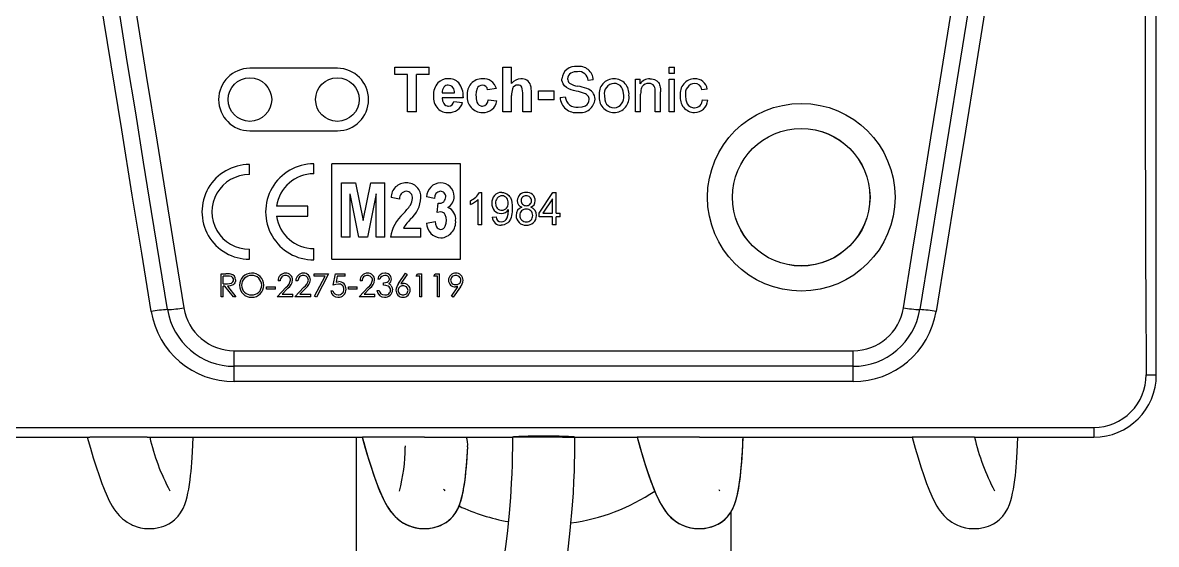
# Model space of a CAD drawing. Header units: millimetres. Extents: x 75 to 2075, y 25 to 1460.
# Drawn here: x 662.4 to 791.9, y 785.6 to 845.1 of the extents above; entities that cross this region are included whole.
import ezdxf

# ---------------------------------------------------------------- set-up
doc = ezdxf.new("R2010")
doc.units = ezdxf.units.MM
doc.header["$LTSCALE"] = 5

msp = doc.modelspace()

# ---------------------------------------------------------------- linework, layer by layer
at = {"color": 7, "linetype": 'Continuous', "lineweight": 25}
for p, q in [((791.918, 804.94), (791.918, 904.94)), ((698.346, 839.94), (688.346, 839.94)), ((704.908, 840.082), (708.844, 840.082)), ((704.908, 839.215), (704.908, 840.082)), ((708.844, 839.215), (708.844, 840.082)), ((717.249, 840.082), (718.25, 840.082)), ((717.249, 834.952), (717.249, 840.082)), ((718.25, 838.191), (718.25, 840.082)), ((736.262, 840.082), (736.862, 840.082)), ((736.262, 839.349), (736.262, 840.082)), ((736.862, 839.349), (736.862, 840.082)), ((706.376, 839.215), (704.908, 839.215)), ((706.376, 834.952), (706.376, 839.215)), ((708.844, 839.215), (707.376, 839.215)), ((707.376, 834.952), (707.376, 839.215)), ((727.589, 838.616), (726.989, 838.549)), ((732.392, 838.682), (732.926, 838.682)), ((732.392, 834.952), (732.392, 838.682)), ((732.926, 838.149), (732.926, 838.682)), ((736.862, 839.349), (736.262, 839.349)), ((736.262, 838.682), (736.862, 838.682)), ((736.262, 834.952), (736.262, 838.682)), ((736.862, 834.952), (736.862, 838.682)), ((710.328, 837.15), (711.712, 837.15)), ((716.516, 837.616), (715.515, 837.483)), ((718.25, 834.952), (718.25, 836.823)), ((719.518, 834.952), (719.518, 836.925)), ((720.518, 834.952), (720.518, 837.13)), ((721.319, 837.35), (723.12, 837.35)), ((721.319, 836.351), (721.319, 837.35)), ((723.12, 836.351), (723.12, 837.35)), ((732.993, 834.952), (732.993, 836.988)), ((734.661, 834.952), (734.661, 837.219)), ((735.261, 834.952), (735.261, 837.235)), ((740.598, 837.55), (739.997, 837.483)), ((712.713, 836.551), (710.312, 836.551)), ((711.646, 836.151), (712.646, 836.018)), ((712.717, 836.661), (712.713, 836.551)), ((715.582, 836.351), (716.582, 836.218)), ((723.12, 836.351), (721.319, 836.351)), ((723.787, 836.617), (724.387, 836.684)), ((740.064, 836.351), (740.664, 836.284)), ((707.376, 834.952), (706.376, 834.952)), ((718.25, 834.952), (717.249, 834.952)), ((720.518, 834.952), (719.518, 834.952)), ((732.993, 834.952), (732.392, 834.952)), ((735.261, 834.952), (734.661, 834.952)), ((736.862, 834.952), (736.262, 834.952)), ((688.346, 832.797), (698.346, 832.797)), ((695.649, 827.886), (695.649, 829.025)), ((712.406, 829.025), (697.725, 829.025)), ((697.725, 818.135), (697.725, 829.025)), ((712.406, 818.135), (712.406, 829.025)), ((688.292, 827.803), (688.292, 828.942)), ((698.817, 826.855), (700.425, 826.855)), ((698.817, 820.647), (698.817, 826.855)), ((700.425, 826.855), (701.287, 822.538)), ((701.287, 822.538), (702.166, 826.855)), ((702.166, 826.855), (703.758, 826.855)), ((703.758, 820.647), (703.758, 826.855)), ((700.784, 820.647), (699.789, 825.613)), ((699.789, 820.647), (699.789, 825.613)), ((702.786, 825.613), (701.772, 820.647)), ((702.786, 820.647), (702.786, 825.613)), ((705.459, 825), (704.487, 825.161)), ((709.428, 825.08), (708.537, 825.242)), ((714.577, 825.763), (714.856, 825.763)), ((714.856, 822.064), (714.856, 825.763)), ((721.384, 823.391), (722.945, 825.763)), ((722.945, 825.763), (723.337, 825.763)), ((723.337, 823.391), (723.337, 825.763)), ((694.963, 824.193), (691.404, 824.193)), ((694.963, 823.056), (694.963, 824.193)), ((709.752, 823.459), (709.859, 824.516)), ((713.569, 824.387), (713.569, 824.814)), ((714.427, 822.064), (714.427, 824.957)), ((717.904, 823.718), (717.904, 823.808)), ((722.909, 825.042), (721.822, 823.391)), ((722.909, 823.391), (722.909, 825.042)), ((691.402, 823.056), (694.963, 823.056)), ((710.168, 823.548), (709.752, 823.459)), ((716.047, 822.917), (716.476, 822.965)), ((721.384, 822.965), (721.384, 823.391)), ((722.909, 822.965), (721.384, 822.965)), ((721.822, 823.391), (722.909, 823.391)), ((722.909, 822.064), (722.909, 822.965)), ((723.337, 823.391), (723.814, 823.391)), ((723.814, 822.965), (723.337, 822.965)), ((723.337, 822.064), (723.337, 822.965)), ((723.814, 822.965), (723.814, 823.391)), ((705.901, 821.694), (707.889, 821.694)), ((707.889, 820.647), (707.889, 821.694)), ((708.537, 822.258), (709.509, 822.42)), ((714.856, 822.064), (714.427, 822.064)), ((723.337, 822.064), (722.909, 822.064)), ((699.789, 820.647), (698.817, 820.647)), ((701.772, 820.647), (700.784, 820.647)), ((703.758, 820.647), (702.786, 820.647)), ((707.889, 820.647), (704.406, 820.647)), ((688.292, 818.135), (688.292, 819.271)), ((695.663, 818.053), (695.66, 819.353)), ((697.725, 818.135), (712.406, 818.135)), ((685.056, 816.477), (685.586, 816.477)), ((685.056, 813.851), (685.056, 816.477)), ((685.294, 815.332), (685.294, 816.207)), ((685.79, 816.207), (685.294, 816.207)), ((695.707, 816.477), (697.336, 816.477)), ((695.707, 816.207), (695.707, 816.477)), ((696.934, 816.207), (695.707, 816.207)), ((695.74, 813.896), (696.934, 816.207)), ((697.336, 816.477), (695.945, 813.784)), ((697.878, 815.164), (698.15, 816.477)), ((698.15, 816.477), (699.235, 816.477)), ((698.335, 816.207), (698.193, 815.517)), ((699.235, 816.207), (698.335, 816.207)), ((699.235, 816.207), (699.235, 816.477)), ((705.331, 815.346), (706.121, 816.544)), ((706.304, 816.401), (705.605, 815.34)), ((706.121, 816.544), (706.304, 816.401)), ((707.342, 816.207), (707.498, 816.477)), ((707.749, 816.207), (707.342, 816.207)), ((707.498, 816.477), (707.987, 816.477)), ((707.749, 813.851), (707.749, 816.207)), ((707.987, 813.851), (707.987, 816.477)), ((709.377, 816.207), (709.533, 816.477)), ((709.785, 816.207), (709.377, 816.207)), ((709.533, 816.477), (710.022, 816.477)), ((709.785, 813.851), (709.785, 816.207)), ((710.022, 813.851), (710.022, 816.477)), ((685.294, 815.332), (685.778, 815.328)), ((685.294, 813.851), (685.294, 815.063)), ((685.487, 815.063), (685.294, 815.063)), ((686.459, 813.851), (685.487, 815.063)), ((685.78, 815.063), (686.752, 813.851)), ((690.246, 814.995), (691.264, 814.995)), ((690.246, 814.726), (690.246, 814.995)), ((691.264, 814.726), (691.264, 814.995)), ((691.467, 813.851), (692.493, 814.937)), ((691.806, 815.669), (691.569, 815.669)), ((692.696, 814.821), (692.034, 814.12)), ((693.502, 813.851), (694.529, 814.937)), ((693.842, 815.669), (693.604, 815.669)), ((694.731, 814.821), (694.069, 814.12)), ((698.193, 815.517), (698.504, 815.568)), ((699.608, 814.995), (700.626, 814.995)), ((699.608, 814.726), (699.608, 814.995)), ((700.626, 814.726), (700.626, 814.995)), ((700.829, 813.851), (701.856, 814.937)), ((701.169, 815.669), (700.931, 815.669)), ((702.058, 814.821), (701.396, 814.12)), ((703.204, 815.871), (702.966, 815.871)), ((703.611, 815.164), (703.611, 815.433)), ((711.393, 813.915), (712.128, 814.982)), ((712.397, 814.966), (711.582, 813.784)), ((685.294, 813.851), (685.056, 813.851)), ((686.752, 813.851), (686.459, 813.851)), ((691.264, 814.726), (690.246, 814.726)), ((693.265, 813.851), (691.467, 813.851)), ((692.034, 814.12), (693.265, 814.12)), ((693.265, 813.851), (693.265, 814.12)), ((695.3, 813.851), (693.502, 813.851)), ((694.069, 814.12), (695.3, 814.12)), ((695.3, 813.851), (695.3, 814.12)), ((695.945, 813.784), (695.74, 813.896)), ((697.607, 814.524), (697.844, 814.524)), ((700.626, 814.726), (699.608, 814.726)), ((702.627, 813.851), (700.829, 813.851)), ((701.396, 814.12), (702.627, 814.12)), ((702.627, 813.851), (702.627, 814.12)), ((702.865, 814.558), (703.102, 814.558)), ((707.987, 813.851), (707.749, 813.851)), ((710.022, 813.851), (709.785, 813.851)), ((711.582, 813.784), (711.393, 813.915)), ((686.569, 807.673), (757.266, 807.673)), ((686.569, 805.897), (686.569, 807.673)), ((757.266, 805.897), (757.266, 807.673)), ((686.569, 804.155), (686.569, 805.897)), ((757.266, 805.897), (686.569, 805.897)), ((757.266, 804.155), (757.266, 805.897)), ((790.757, 804.94), (791.918, 804.94)), ((757.266, 804.155), (686.569, 804.155)), ((659.06, 798.922), (784.775, 798.922)), ((784.775, 798.922), (784.775, 797.797)), ((659.06, 797.797), (670.073, 797.797)), ((676.619, 797.797), (670.073, 797.797)), ((676.619, 797.797), (701.2, 797.797)), ((700.489, 797.797), (700.489, 777.797)), ((708.312, 797.797), (701.2, 797.797)), ((708.312, 797.797), (701.2, 797.797)), ((708.312, 797.797), (701.2, 797.797)), ((706.098, 796.806), (706.091, 796.651)), ((708.312, 797.797), (718.346, 797.797)), ((725.489, 797.797), (718.346, 797.797)), ((719.775, 797.797), (719.775, 797.897)), ((724.06, 797.897), (724.06, 797.797)), ((724.06, 797.797), (725.489, 797.797)), ((725.489, 797.797), (732.594, 797.797)), ((739.736, 797.797), (732.594, 797.797)), ((739.736, 797.797), (732.594, 797.797)), ((739.736, 797.797), (732.594, 797.797)), ((739.736, 797.797), (764.003, 797.797)), ((771.146, 797.797), (764.003, 797.797)), ((771.146, 797.797), (784.775, 797.797)), ((743.346, 777.797), (743.346, 789.308))]:
    msp.add_line(p, q, dxfattribs=at)
at = {"color": 7, "linetype": 'Continuous', "lineweight": 25, "flags": 128}
for points in [[(678.941, 812.374), (678.033, 817.972), (677.123, 823.583), (676.212, 829.202), (675.299, 834.836), (674.384, 840.476), (673.281, 847.282), (672.177, 854.093), (671.073, 860.904), (669.969, 867.711), (668.859, 874.561), (667.749, 881.403), (666.642, 888.233), (665.537, 895.048)], [(667.403, 895.437), (668.448, 888.976), (669.496, 882.501), (670.547, 876.006), (671.599, 869.502), (672.826, 861.914), (674.054, 854.322), (675.282, 846.731), (676.516, 839.107), (677.748, 831.491), (678.977, 823.889), (679.893, 818.229), (680.807, 812.58)], [(763.029, 812.58), (764.073, 819.036), (765.12, 825.507), (766.17, 832), (767.222, 838.502), (768.449, 846.088), (769.677, 853.68), (770.905, 861.272), (772.138, 868.897), (773.371, 876.515), (774.601, 884.121), (775.517, 889.784), (776.432, 895.437)], [(778.298, 895.048), (777.389, 889.444), (776.479, 883.83), (775.568, 878.207), (774.654, 872.57), (773.739, 866.928), (772.635, 860.12), (771.531, 853.309), (770.427, 846.498), (769.324, 839.693), (768.214, 832.846), (767.105, 826.008), (765.998, 819.182), (764.894, 812.374)], [(677.075, 812.174), (675.996, 818.809), (674.916, 825.46), (673.707, 832.897), (672.496, 840.348), (671.285, 847.805), (670.376, 853.396), (669.256, 860.288), (668.137, 867.18), (667.017, 874.069), (665.9, 880.948), (664.784, 887.815), (663.671, 894.664)], [(780.164, 894.664), (779.083, 888.011), (778, 881.345), (776.791, 873.902), (775.579, 866.448), (774.368, 858.988), (773.459, 853.396), (772.34, 846.509), (771.221, 839.622), (770.102, 832.74), (768.986, 825.869), (767.872, 819.012), (766.76, 812.174)], [(725.79, 839.548), (725.402, 839.515), (725.036, 839.385), (724.874, 839.264), (724.755, 839.119), (724.678, 838.941), (724.654, 838.748)], [(725.639, 837.333), (725.311, 837.418), (725.067, 837.492), (724.789, 837.598), (724.531, 837.743), (724.301, 837.94), (724.129, 838.173), (724.021, 838.449), (724.005, 838.522), (723.995, 838.595), (723.987, 838.743)], [(731.058, 836.819), (731.008, 837.32), (730.928, 837.572), (730.81, 837.781), (730.64, 837.965), (730.429, 838.105), (730.192, 838.189), (730.067, 838.21), (729.941, 838.216)], [(733.93, 838.216), (733.82, 838.211), (733.71, 838.195), (733.501, 838.127), (733.317, 838.006), (733.238, 837.929), (733.173, 837.84), (733.112, 837.724), (733.063, 837.586), (733.026, 837.427), (733, 837.208), (732.993, 836.988)], [(734.661, 837.219), (734.641, 837.573), (734.601, 837.761), (734.535, 837.908), (734.422, 838.044), (734.276, 838.141), (734.107, 838.198), (733.93, 838.216)], [(734.051, 838.749), (734.237, 838.738), (734.422, 838.704), (734.597, 838.645), (734.843, 838.509), (735.039, 838.313), (735.111, 838.193), (735.166, 838.065), (735.205, 837.931), (735.23, 837.793), (735.249, 837.604), (735.258, 837.442), (735.261, 837.235)], [(714.909, 838.016), (714.72, 837.991), (714.546, 837.912), (714.405, 837.783), (714.303, 837.621), (714.204, 837.253), (714.181, 836.871)], [(714.181, 836.871), (714.186, 836.666), (714.203, 836.461), (714.237, 836.26), (714.298, 836.063), (714.4, 835.881), (714.543, 835.739), (714.725, 835.647), (714.826, 835.625), (714.928, 835.618)], [(718.968, 838.016), (718.869, 838.01), (718.772, 837.992), (718.592, 837.911), (718.447, 837.775), (718.395, 837.696), (718.353, 837.604), (718.299, 837.414), (718.269, 837.218), (718.254, 837.021), (718.25, 836.823)], [(727.122, 836.363), (727.114, 836.484), (727.086, 836.601), (727.038, 836.71), (726.969, 836.811), (726.799, 836.962), (726.692, 837.024), (726.571, 837.076), (726.367, 837.144), (726.109, 837.217), (725.888, 837.273), (725.639, 837.333)], [(728.857, 836.819), (728.906, 836.317), (728.987, 836.064), (729.104, 835.855), (729.274, 835.671), (729.485, 835.529), (729.721, 835.446), (729.974, 835.419)], [(738.129, 836.831), (738.134, 836.65), (738.145, 836.502), (738.168, 836.34), (738.227, 836.101), (738.328, 835.877), (738.48, 835.684), (738.675, 835.535), (738.904, 835.446), (739.026, 835.425), (739.149, 835.419)], [(710.312, 836.551), (710.353, 836.221), (710.491, 835.919), (710.6, 835.797), (710.737, 835.698), (710.892, 835.638), (710.975, 835.623), (711.058, 835.618)], [(725.871, 835.485), (726.297, 835.523), (726.699, 835.667), (726.872, 835.793), (727.01, 835.956), (727.095, 836.152), (727.122, 836.363)], [(717.118, 825.763), (717.218, 825.759), (717.32, 825.745), (717.418, 825.722), (717.697, 825.603), (717.933, 825.414), (718.026, 825.301), (718.11, 825.169), (718.229, 824.891), (718.294, 824.596), (718.326, 824.295), (718.334, 823.993)], [(718.334, 823.993), (718.329, 823.75), (718.318, 823.549), (718.293, 823.332), (718.253, 823.108), (718.195, 822.899), (718.11, 822.697), (717.923, 822.405), (717.811, 822.29), (717.687, 822.197), (717.384, 822.061), (717.221, 822.027), (717.055, 822.017)], [(710.16, 821.533), (710.327, 821.562), (710.473, 821.648), (710.586, 821.764), (710.679, 821.915), (710.779, 822.237), (710.805, 822.574)], [(710.805, 822.574), (710.778, 822.895), (710.674, 823.2), (710.581, 823.34), (710.469, 823.446), (710.327, 823.522), (710.168, 823.548)], [(717.072, 822.396), (717.287, 822.428), (717.481, 822.527), (717.629, 822.681), (717.738, 822.872), (717.867, 823.286), (717.904, 823.718)], [(709.509, 822.42), (709.556, 822.121), (709.671, 821.843), (709.763, 821.719), (709.875, 821.622), (710.01, 821.555), (710.16, 821.533)], [(686.481, 815.775), (686.465, 815.888), (686.417, 815.993), (686.343, 816.079), (686.246, 816.144), (686.021, 816.197), (685.79, 816.207)], [(685.778, 815.328), (686.015, 815.339), (686.243, 815.397), (686.341, 815.462), (686.417, 815.551), (686.465, 815.659), (686.477, 815.716), (686.481, 815.775)], [(686.718, 815.774), (686.702, 815.609), (686.646, 815.452), (686.553, 815.315), (686.426, 815.206), (686.114, 815.09), (685.78, 815.063)], [(698.461, 815.298), (698.164, 815.257), (697.878, 815.164)], [(703.611, 815.433), (703.832, 815.454), (704.043, 815.524), (704.144, 815.584), (704.218, 815.657), (704.271, 815.754), (704.285, 815.808), (704.289, 815.863)], [(704.425, 814.608), (704.405, 814.743), (704.347, 814.867), (704.259, 814.972), (704.147, 815.053), (703.886, 815.136), (703.611, 815.164)], [(704.505, 815.097), (704.623, 814.877), (704.662, 814.631)], [(705.605, 815.34), (705.741, 815.359), (705.879, 815.366)], [(712.128, 814.982), (711.99, 814.966), (711.85, 814.962)], [(703.102, 814.558), (703.179, 814.361), (703.309, 814.195)], [(703.309, 814.195), (703.517, 814.085), (703.751, 814.053)], [(669.775, 797.797), (670.124, 796.565), (670.459, 795.443), (670.783, 794.409), (671.112, 793.426), (671.445, 792.503), (671.61, 792.075), (671.766, 791.689), (671.91, 791.349), (672.043, 791.051), (672.166, 790.789), (672.288, 790.543), (672.438, 790.256), (672.622, 789.934), (672.818, 789.621), (673.019, 789.334), (673.22, 789.079), (673.42, 788.852), (673.609, 788.661), (673.792, 788.495), (674.021, 788.31), (674.313, 788.106), (674.598, 787.937), (674.814, 787.826), (674.953, 787.762), (675.167, 787.674), (675.474, 787.568), (675.87, 787.465), (676.317, 787.39), (676.786, 787.357), (677.413, 787.384), (677.925, 787.469), (678.234, 787.55), (678.521, 787.647), (678.783, 787.756), (679.073, 787.901), (679.401, 788.104), (679.748, 788.371), (680.157, 788.786), (680.435, 789.159), (680.721, 789.67), (680.913, 790.126), (681.056, 790.555), (681.171, 790.975), (681.269, 791.398), (681.361, 791.87), (681.448, 792.401), (681.523, 792.931), (681.583, 793.429), (681.633, 793.894), (681.679, 794.383), (681.723, 794.915), (681.764, 795.493), (681.804, 796.121), (681.846, 796.927), (681.883, 797.792), (681.883, 797.797)], [(701.184, 797.797), (701.534, 796.565), (701.868, 795.443), (702.193, 794.409), (702.522, 793.426), (702.855, 792.503), (703.019, 792.075), (703.175, 791.689), (703.32, 791.349), (703.453, 791.051), (703.575, 790.789), (703.697, 790.543), (703.848, 790.256), (704.031, 789.934), (704.227, 789.621), (704.429, 789.334), (704.63, 789.079), (704.829, 788.852), (705.019, 788.661), (705.201, 788.495), (705.43, 788.31), (705.722, 788.106), (706.007, 787.937), (706.223, 787.826), (706.363, 787.762), (706.576, 787.674), (706.884, 787.568), (707.279, 787.465), (707.727, 787.39), (708.196, 787.357), (708.822, 787.384), (709.334, 787.469), (709.644, 787.55), (709.93, 787.647), (710.192, 787.756), (710.482, 787.901), (710.811, 788.104), (711.157, 788.371), (711.566, 788.786), (711.845, 789.159), (712.13, 789.67), (712.323, 790.126), (712.466, 790.555), (712.581, 790.975), (712.678, 791.398), (712.77, 791.87), (712.858, 792.401), (712.932, 792.931), (712.993, 793.429), (713.042, 793.894), (713.088, 794.383), (713.132, 794.915), (713.174, 795.493), (713.213, 796.121), (713.243, 796.69)], [(701.184, 797.797), (701.467, 796.795), (701.73, 795.898), (701.984, 795.067), (702.245, 794.249), (702.513, 793.451), (702.786, 792.686), (703.049, 792.001), (703.375, 791.224), (703.693, 790.551), (704.04, 789.919), (704.167, 789.714), (704.3, 789.514), (704.441, 789.318), (704.591, 789.125), (704.754, 788.935), (704.937, 788.741), (705.198, 788.498), (705.452, 788.293), (705.671, 788.139), (705.843, 788.031), (705.976, 787.954), (706.149, 787.863), (706.448, 787.725), (706.823, 787.587), (707.214, 787.48), (707.586, 787.409), (708.026, 787.364), (708.43, 787.357), (708.895, 787.393), (709.413, 787.487), (709.968, 787.661), (710.487, 787.904), (710.811, 788.104), (711.061, 788.29), (711.237, 788.442), (711.376, 788.576), (711.529, 788.742), (711.699, 788.953), (711.868, 789.196), (712.005, 789.426), (712.113, 789.634), (712.2, 789.822), (712.277, 790.008), (712.452, 790.51), (712.596, 791.038), (712.714, 791.572), (712.807, 792.08), (712.877, 792.527), (712.93, 792.912), (712.979, 793.311), (713.026, 793.733), (713.07, 794.18), (713.108, 794.612), (713.144, 795.07), (713.18, 795.593), (713.217, 796.195), (713.242, 796.674)], [(701.184, 797.797), (701.389, 797.067), (701.564, 796.463), (701.708, 795.972), (701.827, 795.577), (701.946, 795.189), (702.2, 794.387), (702.479, 793.548), (702.816, 792.606), (703.131, 791.797), (703.433, 791.093), (703.587, 790.766), (703.748, 790.443), (703.92, 790.125), (704.09, 789.836), (704.213, 789.643), (704.326, 789.476), (704.438, 789.321), (704.598, 789.117), (704.854, 788.827), (705.174, 788.519), (705.545, 788.226), (705.902, 787.996), (706.25, 787.813), (706.696, 787.63), (707.24, 787.474), (707.813, 787.38), (708.557, 787.362), (709.216, 787.444), (709.749, 787.583), (709.957, 787.657), (710.119, 787.723), (710.242, 787.778), (710.468, 787.893), (710.767, 788.074), (711.054, 788.284), (711.339, 788.54), (711.561, 788.779), (711.729, 788.992), (711.874, 789.204), (712.031, 789.473), (712.159, 789.73), (712.259, 789.961), (712.34, 790.173), (712.42, 790.41), (712.502, 790.68), (712.581, 790.975), (712.646, 791.25), (712.699, 791.499), (712.742, 791.715), (712.775, 791.899), (712.813, 792.117), (712.858, 792.402), (712.909, 792.76), (712.966, 793.202), (713.026, 793.738), (713.075, 794.243), (713.125, 794.824), (713.174, 795.489), (713.22, 796.246), (713.243, 796.696)], [(718.346, 797.797), (718.34, 796.678), (718.324, 795.632), (718.299, 794.658), (718.264, 793.651), (718.213, 792.534), (718.115, 790.912), (717.974, 789.118), (717.779, 787.164), (717.591, 785.603), (717.364, 783.987)], [(724.622, 784.291), (724.959, 787.131), (725.214, 790.044), (725.307, 791.458), (725.375, 792.749), (725.422, 793.914), (725.453, 794.948), (725.469, 795.667), (725.479, 796.3), (725.486, 796.969), (725.489, 797.797), (725.489, 797.797)], [(732.594, 797.797), (732.943, 796.565), (733.277, 795.443), (733.602, 794.409), (733.931, 793.426), (734.264, 792.503), (734.429, 792.075), (734.585, 791.689), (734.729, 791.349), (734.862, 791.051), (734.985, 790.789), (735.107, 790.543), (735.257, 790.256), (735.441, 789.934), (735.637, 789.621), (735.838, 789.334), (736.039, 789.079), (736.239, 788.852), (736.428, 788.661), (736.611, 788.495), (736.839, 788.31), (737.132, 788.106), (737.417, 787.937), (737.633, 787.826), (737.772, 787.762), (737.986, 787.674), (738.293, 787.568), (738.689, 787.465), (739.136, 787.39), (739.605, 787.357), (740.231, 787.384), (740.744, 787.469), (741.053, 787.55), (741.34, 787.647), (741.602, 787.756), (741.891, 787.901), (742.22, 788.104), (742.567, 788.371), (742.976, 788.786), (743.254, 789.159), (743.54, 789.67), (743.732, 790.126), (743.875, 790.555), (743.99, 790.975), (744.087, 791.398), (744.18, 791.87), (744.267, 792.401), (744.342, 792.931), (744.402, 793.429), (744.451, 793.894), (744.497, 794.383), (744.542, 794.915), (744.583, 795.493), (744.622, 796.121), (744.665, 796.927), (744.702, 797.792), (744.702, 797.797)], [(732.594, 797.797), (732.937, 796.586), (733.255, 795.518), (733.566, 794.521), (733.898, 793.522), (734.173, 792.749), (734.458, 792.002), (734.732, 791.343), (734.986, 790.789), (735.165, 790.43), (735.332, 790.121), (735.48, 789.868), (735.632, 789.629), (735.837, 789.335), (736.121, 788.983), (736.405, 788.684), (736.73, 788.396), (737.039, 788.167), (737.329, 787.986), (737.703, 787.793), (738.192, 787.601), (738.687, 787.466), (739.147, 787.389), (739.709, 787.356), (740.293, 787.391), (740.904, 787.508), (741.383, 787.664), (741.835, 787.87), (742.213, 788.099), (742.494, 788.309), (742.648, 788.443), (742.773, 788.563), (742.92, 788.721), (743.087, 788.924), (743.263, 789.174), (743.448, 789.488), (743.581, 789.759), (743.685, 790.004), (743.768, 790.224), (743.839, 790.438), (743.916, 790.696), (743.994, 790.989), (744.064, 791.287), (744.12, 791.554), (744.163, 791.782), (744.202, 791.998), (744.253, 792.309), (744.306, 792.668), (744.353, 793.018), (744.387, 793.3), (744.406, 793.468), (744.422, 793.607), (744.436, 793.747), (744.451, 793.889), (744.484, 794.233), (744.515, 794.589), (744.545, 794.957), (744.573, 795.337), (744.599, 795.74), (744.628, 796.209), (744.656, 796.755), (744.685, 797.385), (744.701, 797.797)], [(732.594, 797.797), (732.851, 796.884), (733.089, 796.068), (733.318, 795.311), (733.546, 794.583), (733.774, 793.888), (734.001, 793.227), (734.271, 792.483), (734.541, 791.796), (734.815, 791.155), (735.117, 790.522), (735.456, 789.908), (735.672, 789.569), (735.888, 789.267), (736.163, 788.935), (736.521, 788.575), (736.934, 788.24), (737.375, 787.96), (737.692, 787.798), (738.076, 787.641), (738.526, 787.503), (739.028, 787.405), (739.522, 787.36), (739.974, 787.363), (740.563, 787.432), (741.113, 787.569), (741.49, 787.707), (741.864, 787.886), (742.217, 788.102), (742.538, 788.346), (742.82, 788.612), (743.039, 788.863), (743.202, 789.082), (743.305, 789.239), (743.396, 789.392), (743.483, 789.555), (743.568, 789.729), (743.654, 789.926), (743.743, 790.155), (743.843, 790.453), (743.945, 790.802), (744.032, 791.147), (744.1, 791.46), (744.154, 791.73), (744.227, 792.146), (744.294, 792.583), (744.353, 793.022), (744.401, 793.417), (744.437, 793.755), (744.462, 793.999), (744.49, 794.304), (744.522, 794.677), (744.557, 795.123), (744.594, 795.65), (744.631, 796.266), (744.667, 796.98), (744.702, 797.797)], [(764.003, 797.797), (764.353, 796.565), (764.687, 795.443), (765.012, 794.409), (765.34, 793.426), (765.674, 792.503), (765.838, 792.075), (765.994, 791.689), (766.138, 791.349), (766.272, 791.051), (766.394, 790.789), (766.516, 790.543), (766.667, 790.256), (766.85, 789.934), (767.046, 789.621), (767.248, 789.334), (767.448, 789.079), (767.648, 788.852), (767.838, 788.661), (768.02, 788.495), (768.249, 788.31), (768.541, 788.106), (768.826, 787.937), (769.042, 787.826), (769.182, 787.762), (769.395, 787.674), (769.702, 787.568), (770.098, 787.465), (770.545, 787.39), (771.015, 787.357), (771.641, 787.384), (772.153, 787.469), (772.463, 787.55), (772.749, 787.647), (773.011, 787.756), (773.301, 787.901), (773.63, 788.104), (773.976, 788.371), (774.385, 788.786), (774.663, 789.159), (774.949, 789.67), (775.141, 790.126), (775.285, 790.555), (775.4, 790.975), (775.497, 791.398), (775.589, 791.87), (775.677, 792.401), (775.751, 792.931), (775.811, 793.429), (775.861, 793.894), (775.907, 794.383), (775.951, 794.915), (775.993, 795.493), (776.032, 796.121), (776.074, 796.927), (776.111, 797.792), (776.111, 797.797)], [(710.609, 791.684), (710.61, 791.683), (710.592, 791.707)]]:
    msp.add_lwpolyline(points, dxfattribs=at)
at = {"color": 7, "linetype": 'Continuous', "lineweight": 25}
for centre, radius in [((688.346, 836.368), 2.493), ((698.346, 836.368), 2.493), ((751.348, 825.21), 10.714), ((751.347, 825.21), 7.857), ((751.341, 825.21), 7.85)]:
    msp.add_circle(centre, radius, dxfattribs=at)
for centre, radius, start, end in [((688.346, 836.368), 3.571, 90.00595, 269.99405), ((698.346, 836.368), 3.571, 270.00592, 89.99408), ((725.553, 838.585), 1.574, 83.28546, 174.25204), ((725.954, 838.525), 1.637, 3.16747, 97.62387), ((725.93, 838.498), 1.06, 2.76305, 97.59625), ((711.396, 836.894), 2.087, 138.43725, 182.69769), ((710.941, 837.212), 1.537, 88.50147, 136.03369), ((711.071, 837.165), 1.586, 44.24899, 93.2438), ((710.408, 836.815), 2.314, 356.17042, 39.00706), ((714.895, 837.021), 1.728, 89.23997, 187.12707), ((715.047, 837.237), 1.517, 14.4711, 94.87373), ((719.328, 837.429), 1.32, 90.1723, 144.75046), ((719.398, 837.662), 1.089, 18.66348, 93.90158), ((725.283, 838.704), 0.63, 175.98388, 227.42694), ((726.183, 840.479), 2.602, 239.35903, 261.72479), ((729.965, 837.027), 1.721, 90.24801, 187.02055), ((730.028, 837.029), 1.19, 94.1888, 190.18154), ((729.944, 837.025), 1.723, 354.34152, 89.5356), ((734.018, 837.456), 1.294, 88.55409, 147.5728), ((739.208, 837.054), 1.695, 91.26975, 187.92294), ((739.273, 837.055), 1.165, 94.75986, 191.10384), ((739.237, 837.379), 1.372, 7.16074, 92.75517), ((739.166, 837.378), 0.838, 7.20961, 89.31501), ((711.316, 836.682), 2.008, 176.73187, 222.14574), ((711.215, 837.224), 0.89, 140.50321, 184.77275), ((711.016, 837.377), 0.639, 89.39893, 139.7378), ((710.961, 837.259), 0.759, 351.71839, 85.37908), ((714.908, 836.624), 1.738, 173.95103, 270.21242), ((714.938, 837.438), 0.578, 4.44362, 92.86153), ((719.006, 837.53), 0.487, 31.37545, 94.40609), ((717.35, 837.118), 2.176, 354.92308, 17.8218), ((717.287, 837.25), 3.234, 357.88041, 13.61096), ((724.214, 829.597), 8.458, 71.93251, 79.13458), ((726.47, 836.37), 1.32, 1.28801, 73.85083), ((729.975, 836.616), 1.73, 173.32089, 269.4297), ((729.936, 836.624), 1.738, 270.69855, 7.67152), ((729.875, 836.615), 1.201, 274.74171, 9.78023), ((739.188, 836.564), 1.679, 171.22634, 268.65922), ((711.034, 836.236), 0.618, 272.24867, 352.11825), ((711.135, 836.459), 1.575, 267.58992, 343.71499), ((715.02, 836.463), 1.581, 266.16106, 351.05757), ((714.869, 836.328), 0.713, 274.71897, 1.80463), ((725.629, 836.717), 1.844, 183.102, 276.85323), ((725.726, 836.823), 1.346, 185.95345, 276.15799), ((726.079, 836.592), 1.722, 262.32349, 353.5864), ((739.125, 836.357), 0.939, 271.44282, 359.61988), ((739.16, 836.395), 1.509, 269.59359, 355.80084), ((710.955, 836.514), 1.633, 226.29653, 273.98428), ((695.637, 823.539), 5.486, 89.87665, 270.27038), ((688.275, 823.539), 5.404, 89.8146, 270.1854), ((688.275, 823.537), 4.266, 89.76537, 270.23463), ((695.645, 823.604), 4.282, 89.94883, 172.09234), ((706.17, 825.173), 1.683, 87.97241, 180.40694), ((706.269, 825.232), 1.624, 356.32766, 91.38207), ((710.172, 825.22), 1.635, 90.88291, 179.24592), ((710.163, 825.321), 1.534, 359.51172, 90.57787), ((706.24, 825.1), 0.787, 92.30016, 187.34161), ((706.219, 825.179), 0.707, 350.79984, 90.84236), ((704.506, 825.296), 3.388, 310.75398, 357.1653), ((710.179, 825.136), 0.753, 94.57167, 184.25512), ((710.141, 825.302), 0.585, 355.28655, 92.14548), ((710.037, 825.218), 0.688, 311.59195, 3.01079), ((710.192, 825.33), 1.504, 301.01593, 359.17788), ((712.611, 826.843), 2.243, 295.29532, 331.24391), ((717.134, 824.625), 1.138, 90.77967, 184.55656), ((717.22, 824.59), 0.796, 94.16173, 185.92552), ((717.113, 824.635), 0.75, 353.068, 86.2269), ((719.857, 824.815), 0.951, 85.85343, 179.74577), ((719.899, 824.82), 0.564, 87.08914, 179.10441), ((719.991, 824.802), 0.964, 0.11684, 93.89233), ((719.948, 824.806), 0.578, 359.90279, 92.00568), ((699.191, 829.643), 9.203, 316.5902, 324.57658), ((705.485, 825.082), 1.432, 327.32473, 359.36583), ((709.938, 825.416), 0.904, 264.95684, 307.96799), ((710.433, 822.71), 1.434, 353.58343, 68.13084), ((712.536, 826.875), 2.694, 292.55757, 314.58931), ((717.091, 824.44), 1.096, 175.00343, 268.66881), ((717.154, 824.452), 0.728, 175.59249, 269.93465), ((717.055, 824.353), 1.009, 270.60213, 327.3112), ((717.128, 824.458), 0.735, 271.96047, 6.79987), ((719.655, 823.204), 0.894, 105.23457, 184.35482), ((719.675, 824.793), 0.77, 178.10762, 250.59992), ((719.902, 823.156), 0.71, 88.38838, 181.4555), ((719.904, 824.814), 0.569, 178.4189, 272.98784), ((719.945, 823.142), 0.724, 358.51808, 91.86923), ((719.966, 824.804), 0.56, 266.65081, 0.06573), ((720.193, 824.786), 0.762, 289.46208, 1.38871), ((720.166, 823.177), 0.933, 356.71423, 72.48361), ((695.641, 823.631), 4.278, 187.72896, 270.25714), ((708.852, 819.94), 4.502, 131.36866, 170.96808), ((711.182, 818.368), 6.242, 135.67413, 147.79773), ((710.043, 822.384), 1.823, 274.27148, 5.19392), ((717.009, 822.979), 0.964, 183.6744, 272.76241), ((717.067, 822.988), 0.592, 182.22017, 270.4768), ((719.873, 823.125), 1.11, 179.41757, 273.10064), ((719.914, 823.117), 0.722, 178.36497, 271.57682), ((719.991, 823.121), 1.106, 266.99733, 0.12921), ((719.964, 823.101), 0.706, 267.55721, 1.80775), ((710.256, 822.283), 1.719, 180.83234, 267.43909), ((685.669, 812.831), 3.647, 81.86125, 91.30629), ((686.056, 815.791), 0.662, 358.53584, 78.77036), ((688.533, 815.17), 1.374, 89.99667, 180.76156), ((688.524, 815.147), 1.128, 88.9621, 179.70545), ((688.575, 815.179), 1.366, 359.41053, 91.75059), ((688.577, 815.149), 1.126, 0.82323, 91.65652), ((692.425, 815.688), 0.856, 89.55097, 181.28468), ((692.411, 815.671), 0.604, 89.143, 180.18845), ((692.447, 815.728), 0.547, 1.44545, 92.85514), ((692.458, 815.771), 0.773, 359.41392, 91.92164), ((694.46, 815.688), 0.856, 89.55097, 181.28468), ((694.446, 815.671), 0.604, 89.143, 180.18845), ((694.482, 815.728), 0.547, 1.44545, 92.85514), ((694.493, 815.771), 0.773, 359.41392, 91.92164), ((701.787, 815.688), 0.856, 89.55097, 181.28468), ((701.773, 815.671), 0.604, 89.143, 180.18845), ((701.809, 815.728), 0.547, 1.44545, 92.85514), ((701.82, 815.771), 0.773, 359.41392, 91.92164), ((703.755, 815.746), 0.798, 90.06171, 171.00922), ((703.755, 815.697), 0.577, 89.74154, 162.53844), ((703.803, 815.821), 0.725, 3.25045, 93.85099), ((703.822, 815.809), 0.47, 6.52958, 97.97581), ((711.853, 815.731), 0.813, 87.96397, 179.41485), ((711.827, 815.726), 0.551, 85.56963, 177.17924), ((711.914, 815.725), 0.551, 2.84072, 94.61335), ((711.897, 815.739), 0.805, 359.83548, 91.06476), ((688.523, 815.147), 1.364, 179.79129, 271.31925), ((688.51, 815.166), 1.114, 180.66894, 271.77273), ((688.586, 815.169), 1.117, 267.87764, 359.78059), ((688.574, 815.151), 1.367, 269.18674, 0.57822), ((691.808, 815.921), 1.199, 304.85958, 351.403), ((691.907, 815.892), 1.33, 306.35774, 354.42903), ((693.843, 815.921), 1.199, 304.85958, 351.403), ((693.943, 815.892), 1.33, 306.35774, 354.42903), ((698.518, 814.719), 0.582, 359.95762, 95.54748), ((698.521, 814.751), 0.817, 357.03899, 91.18233), ((701.17, 815.921), 1.199, 304.85958, 351.403), ((701.269, 815.892), 1.33, 306.35774, 354.42903), ((703.893, 815.865), 0.633, 300.81038, 359.656), ((703.936, 814.665), 0.714, 37.23113, 66.75748), ((706.337, 814.517), 1.303, 140.51714, 177.08909), ((705.799, 814.571), 0.526, 86.70716, 179.76389), ((705.874, 814.544), 0.554, 3.0046, 94.6134), ((705.895, 814.597), 0.769, 359.3291, 91.19065), ((711.82, 815.741), 0.78, 180.13914, 272.19919), ((711.84, 815.792), 0.564, 184.02464, 275.52306), ((711.932, 815.761), 0.532, 265.86422, 359.0544), ((711.31, 815.841), 1.396, 321.15521, 355.71632), ((698.411, 814.59), 0.807, 184.71331, 270.23979), ((698.408, 814.625), 0.573, 190.16941, 272.00071), ((698.445, 814.676), 0.893, 268.04782, 2.08272), ((698.442, 814.71), 0.657, 268.76367, 0.73548), ((703.723, 814.646), 0.863, 185.8734, 271.62462), ((703.791, 814.654), 0.871, 267.09278, 358.46819), ((703.824, 814.652), 0.603, 263.12491, 355.86874), ((705.826, 814.574), 0.791, 179.37501, 270.78285), ((705.814, 814.594), 0.542, 182.12842, 273.72685), ((705.861, 814.586), 0.803, 268.28705, 0.10297), ((705.885, 814.593), 0.541, 266.22543, 357.91931), ((679.789, 795.672), 16.723, 92.90876, 99.34156), ((686.54, 813.75), 9.595, 189.45346, 270.17565), ((678.02, 829.308), 16.959, 273.11249, 279.45787), ((686.561, 813.618), 7.721, 189.27006, 270.06472), ((686.572, 813.513), 5.84, 189.19634, 269.97667), ((757.263, 813.513), 5.84, 270.02372, 350.80328), ((757.273, 813.619), 7.722, 269.94541, 350.71982), ((757.297, 813.748), 9.593, 269.81425, 350.55664), ((765.815, 829.308), 16.959, 260.54213, 266.88751), ((764.046, 795.672), 16.723, 80.65844, 87.09124), ((784.773, 804.906), 5.984, 270.01525, 0.32029), ((784.775, 804.94), 7.143, 270, 0), ((700.829, 803.243), 24.523, 192.83113, 208.12837), ((686.366, 796.687), 19.725, 345.20521, 359.89384), ((710.92, 796.944), 2.325, 353.91212, 21.53147), ((795.057, 803.243), 24.523, 192.83113, 208.12837), ((712.347, 792.962), 2.157, 210.54894, 216.42249), ((721.918, 810.654), 22.857, 277.84527, 303.71934), ((743.571, 792.831), 1.93, 210.8103, 216.54253), ((721.918, 810.654), 22.857, 244.96467, 259.81671)]:
    msp.add_arc(centre, radius, start, end, dxfattribs=at)
for centre, major_axis, start_param, end_param in [((801.845, 854.94), (0, 321.429), 1.4146065, 1.7269862), ((721.918, 797.797), (3.571, 0), 0, 3.1415927)]:
    msp.add_ellipse(centre, major_axis=major_axis, ratio=0.0349208, start_param=start_param, end_param=end_param, dxfattribs=at)

doc.saveas('drawing.dxf')
